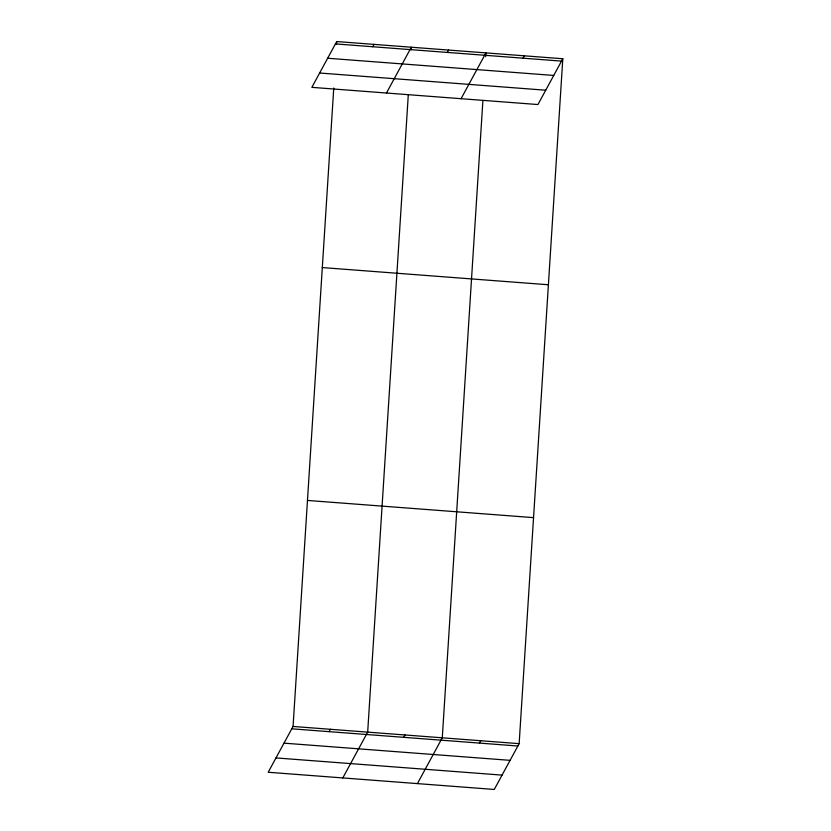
<?xml version="1.0" encoding="UTF-8"?>
<svg xmlns="http://www.w3.org/2000/svg" width="831" height="831" viewBox="0 0 831 831"><rect width="100%" height="100%" fill="white"/><g stroke="black" fill="none" stroke-linecap="round" stroke-linejoin="round"><path stroke-width="1.25" d="M562.805 58.741L537.937 104.55L311.854 87.348L336.721 41.55L562.805 58.741L519.146 743.652L494.279 789.45L268.195 772.259L293.063 726.45L333.761 88.013M336.555 44.064L336.721 41.55M408.281 94.942L367.676 732.121L342.808 777.93M411.168 49.735L411.324 47.222L386.457 93.03M482.894 100.613L442.279 737.803L417.411 783.602M485.699 56.664L485.938 52.904L461.07 98.702M372.745 46.754L374.023 44.386M447.348 52.426L448.626 50.057M523.083 58.18L524.371 55.822M329.086 731.654L330.374 729.286M403.7 737.326L404.977 734.968M479.435 743.091L480.713 740.722M335.433 43.908L561.517 61.11M327.653 58.243L553.737 75.444M319.634 73.014L545.718 90.215M322.314 267.572L548.398 284.763M307.47 500.439L533.554 517.63M293.063 726.45L519.146 743.652M291.785 728.818L517.869 746.009M284.005 743.153L510.089 760.344M275.985 757.924L502.069 775.115"/></g></svg>
